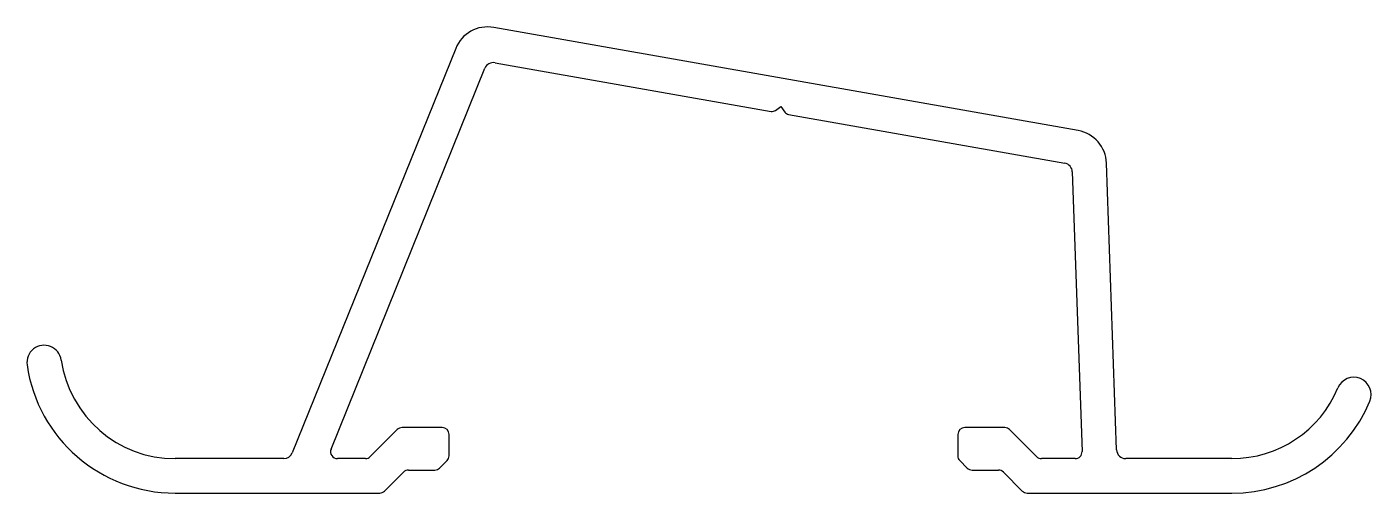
# Model space of a CAD drawing. Extents: x 2.9 to 61.3, y 2.4 to 22.6.
import ezdxf

# ---------------------------------------------------------------- set-up
doc = ezdxf.new("R2010")
doc.units = 0
doc.layers.get('0').update_dxf_attribs({"linetype": 'CONTINUOUS'})

msp = doc.modelspace()

# ---------------------------------------------------------------- linework, layer by layer
for p, q in [((48.557, 18.147), (23.147, 22.627)), ((21.496, 21.712), (14.392, 4.13)), ((23.206, 21.094), (35.211, 18.977)), ((16.076, 4.292), (22.765, 20.849)), ((35.398, 19.018), (35.64, 19.188)), ((35.64, 19.188), (35.81, 18.945)), ((35.972, 18.843), (47.977, 16.726)), ((50.23, 4.266), (49.795, 16.722)), ((48.307, 16.346), (48.732, 4.19)), ((18.955, 5.142), (17.78, 3.968)), ((20.907, 5.23), (19.167, 5.23)), ((21.207, 4.004), (21.207, 4.93)), ((43.328, 4.93), (43.328, 4.004)), ((45.368, 5.23), (43.628, 5.23)), ((46.754, 3.968), (45.58, 5.142)), ((14.021, 3.88), (9.291, 3.88)), ((17.568, 3.88), (16.354, 3.88)), ((20.795, 3.468), (21.119, 3.792)), ((43.416, 3.792), (43.74, 3.468)), ((48.432, 3.88), (46.967, 3.88)), ((55.244, 3.88), (50.63, 3.88)), ((18.402, 2.468), (19.226, 3.292)), ((19.438, 3.38), (20.583, 3.38)), ((43.952, 3.38), (45.097, 3.38)), ((45.309, 3.292), (46.133, 2.468)), ((9.291, 2.38), (18.19, 2.38)), ((46.345, 2.38), (55.244, 2.38))]:
    msp.add_line(p, q)
for centre, radius, start, end in [((22.887, 21.15), 1.5, 80, 158), ((23.136, 20.7), 0.4, 80, 158), ((35.254, 19.223), 0.25, 260, 305), ((36.015, 19.089), 0.25, 215, 260), ((48.296, 16.669), 1.5, 2, 80), ((47.908, 16.332), 0.4, 2, 80), ((3.6, 8.059), 0.75, 8.20522, 188.20523), ((9.291, 8.88), 6.5, 188.20522, 270), ((9.291, 8.88), 5, 188.20522, 270), ((60.55, 6.664), 0.75, 337.33671, 157.33671), ((55.244, 8.88), 5, 270, 337.33671), ((55.244, 8.88), 6.5, 270, 337.33671), ((19.167, 4.93), 0.3, 90, 135), ((20.907, 4.93), 0.3, 0, 90), ((43.628, 4.93), 0.3, 90, 180), ((45.368, 4.93), 0.3, 45, 90), ((14.021, 4.28), 0.4, 270, 338), ((16.354, 4.18), 0.3, 158, 270), ((48.432, 4.18), 0.3, 270, 2), ((50.63, 4.28), 0.4, 182, 270), ((17.568, 4.18), 0.3, 270, 315), ((20.907, 4.004), 0.3, 315, 0), ((43.628, 4.004), 0.3, 180, 225), ((46.967, 4.18), 0.3, 225, 270), ((19.438, 3.08), 0.3, 90, 135), ((20.583, 3.68), 0.3, 270, 315), ((43.952, 3.68), 0.3, 225, 270), ((45.097, 3.08), 0.3, 45, 90), ((18.19, 2.68), 0.3, 270, 315), ((46.345, 2.68), 0.3, 225, 270)]:
    msp.add_arc(centre, radius, start, end)

doc.saveas('drawing.dxf')
